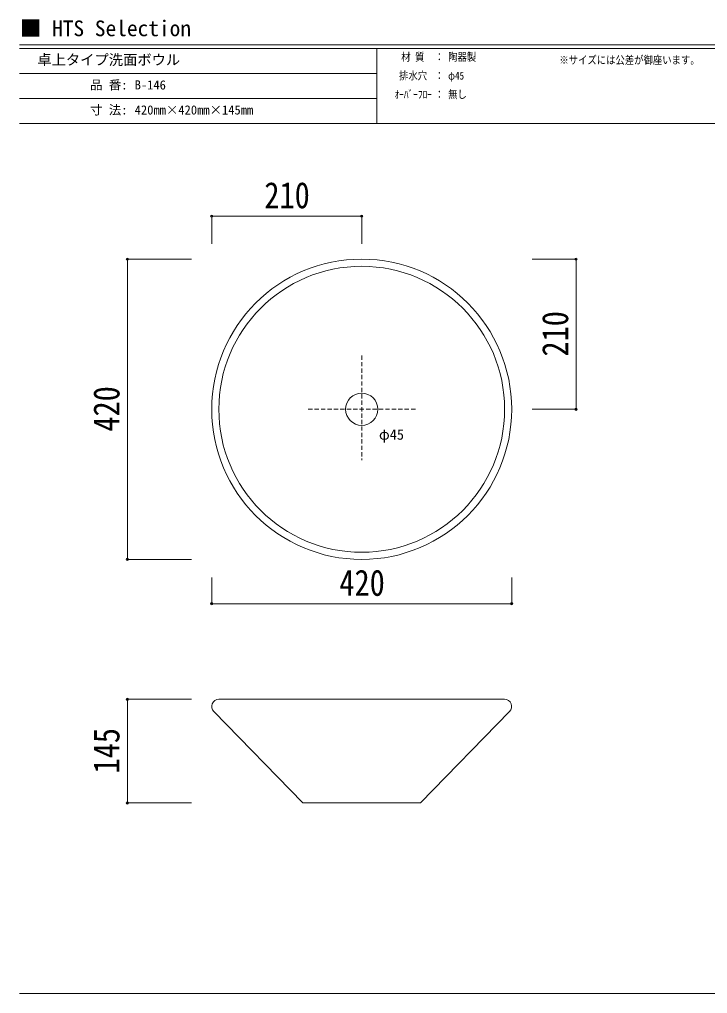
# Model space of a CAD drawing. Units: millimetres, scale not verified. Extents: x -1002 to 1017, y -687 to 676.
# Drawn here: x -1002 to -39, y -687 to 676 of the extents above; entities that cross this region are included whole.
import ezdxf
from ezdxf.enums import TextEntityAlignment as Align

# ---------------------------------------------------------------- set-up
doc = ezdxf.new("R2010")
doc.units = ezdxf.units.MM
doc.header["$LTSCALE"] = 5
doc.header["$PDMODE"] = 32
doc.header["$PDSIZE"] = 3
doc.linetypes.add('DASHED1', pattern=[1.8, 1.2, -0.6])
doc.layers.add('F-0', color=7, linetype='Continuous', lineweight=15)
doc.styles.add('ＭＳ ゴシック', font='')
doc.styles.get('ＭＳ ゴシック').set_extended_font_data('MS Gothic')

msp = doc.modelspace()

# ---------------------------------------------------------------- linework, layer by layer
at = {"layer": 'F-0'}
for p, q in [((1002.034, 640.036), (-1002.086, 640.036)), ((1002.034, 635.036), (-1002.086, 635.036)), ((-502.086, 635.036), (-502.086, 530.036)), ((-502.086, 600.036), (-1002.086, 600.036)), ((-502.086, 565.036), (-1002.086, 565.036)), ((1002.034, 530.036), (-1002.086, 530.036)), ((-323.126, -275.502), (-722.957, -275.502)), ((-730.124, -292.476), (-605.541, -420.502)), ((-315.959, -292.476), (-440.541, -420.502)), ((-605.541, -420.502), (-440.541, -420.502)), ((-1002.086, -687.064), (1002.034, -687.064))]:
    msp.add_line(p, q, dxfattribs=at)
at = {"layer": 'F-0', "color": 4, "lineweight": 9}
for p, q in [((-733.041, 400.459), (-523.041, 400.459)), ((-733.041, 400.459), (-733.041, 361.587)), ((-523.041, 400.459), (-523.041, 361.587)), ((-851.095, 340.255), (-851.095, -79.745)), ((-851.095, 340.255), (-761.074, 340.255)), ((-222.996, 340.255), (-284.374, 340.255)), ((-222.996, 340.255), (-222.996, 130.255)), ((-222.996, 130.255), (-284.374, 130.255)), ((-851.095, -79.745), (-761.074, -79.745)), ((-733.041, -141.711), (-733.041, -104.884)), ((-313.041, -141.711), (-313.041, -104.884)), ((-733.041, -141.711), (-313.041, -141.711)), ((-851.095, -275.502), (-851.095, -420.502)), ((-851.095, -275.502), (-761.074, -275.502)), ((-851.095, -420.502), (-761.074, -420.502))]:
    msp.add_line(p, q, dxfattribs=at)
at = {"layer": 'F-0', "color": 4, "linetype": 'DASHED1', "lineweight": 9}
for p, q in [((-523.041, 205.347), (-523.041, 59.176)), ((-597.953, 130.255), (-445.501, 130.255))]:
    msp.add_line(p, q, dxfattribs=at)
at = {"layer": 'F-0'}
for radius in [210, 200, 22.5]:
    msp.add_circle((-523.041, 130.255), radius, dxfattribs=at)
for centre, start, end in [((-722.957, -285.502), 90, 224.21902), ((-323.126, -285.502), 315.78098, 90)]:
    msp.add_arc(centre, 10, start, end, dxfattribs=at)
at = {"layer": 'F-0', "color": 6}
for p in [(-733.041, 400.459), (-523.041, 400.459), (-851.095, 340.255), (-222.996, 340.255), (-222.996, 130.255), (-851.095, -79.745), (-733.041, -141.711), (-313.041, -141.711), (-851.095, -275.502), (-851.095, -420.502)]:
    msp.add_point(p, dxfattribs=at)

# ---------------------------------------------------------------- texts
at = {"layer": 'F-0', "style": 'ＭＳ ゴシック'}
for s, height, p in [('■ HTS Selection', 21.99, (-1001.367, 645.583)), ('卓上タイプ洗面ボウル', 14.66, (-977.086, 607.536)), ('品 番:', 12.83, (-903.336, 573.786)), ('B-146', 12.83, (-840.774, 573.786)), ('寸 法:', 12.83, (-903.336, 538.786)), ('420mm×420mm×145mm', 12.83, (-840.774, 538.786)), ('φ45', 14.66, (-498.906, 83.273))]:
    msp.add_text(s, height=height, dxfattribs=at).set_placement(p, align=Align.BOTTOM_LEFT)
at = {"layer": 'F-0', "style": 'ＭＳ ゴシック', "width": 0.85}
for s, p in [('材 質', (-467.711, 614.411)), ('：', (-420.836, 614.411)), ('陶器製', (-402.086, 614.411)), ('※サイズには公差が御座います。', (-246.359, 610.036)), ('排水穴', (-470.836, 588.161)), ('：', (-420.836, 588.161)), ('φ45', (-402.086, 588.161)), ('ｵｰﾊﾞｰﾌﾛｰ', (-477.086, 561.911)), ('：', (-420.836, 561.911)), ('無し', (-402.086, 561.911))]:
    msp.add_text(s, height=11, dxfattribs=at).set_placement(p, align=Align.BOTTOM_LEFT)
at = {"layer": 'F-0', "color": 3, "style": 'ＭＳ ゴシック', "width": 0.85}
for s, p in [('210', (-659.291, 400.459)), ('420', (-554.291, -141.711))]:
    msp.add_text(s, height=36.66, dxfattribs=at).set_placement(p, align=Align.BOTTOM_LEFT)
for s, p in [('210', (-222.996, 204.005)), ('420', (-851.095, 99.005)), ('145', (-851.095, -379.252))]:
    msp.add_text(s, height=36.66, rotation=90, dxfattribs=at).set_placement(p, align=Align.BOTTOM_LEFT)

doc.saveas('drawing.dxf')
